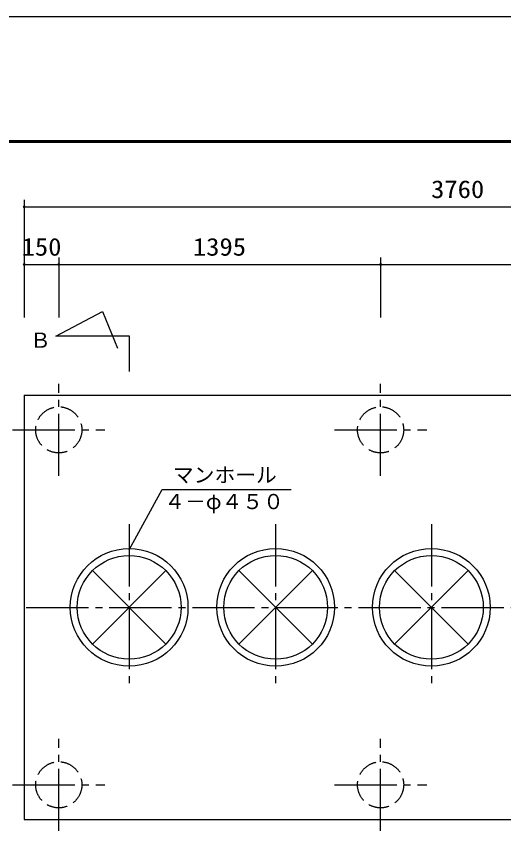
# Model space of a CAD drawing. Units: millimetres, scale not verified. Extents: x -8910 to 8910, y -6308 to 6308.
# Drawn here: x -6097 to -3985, y 2741 to 6308 of the extents above; entities that cross this region are included whole.
import ezdxf
from ezdxf.enums import TextEntityAlignment as Align

# ---------------------------------------------------------------- set-up
doc = ezdxf.new("R2010")
doc.units = ezdxf.units.MM
doc.header["$LTSCALE"] = 30
doc.linetypes.add('CHAIN2', pattern=[12, 9, -1, 1, -1])
doc.linetypes.add('DASHED3', pattern=[4, 3, -1])
for name, color, linetype, lineweight in [('0-1_製作', 5, 'Continuous', 25), ('0-2_08', 2, 'CHAIN2', 25), ('0-5_空気管', 3, 'Continuous', 25), ('0-6_機器', 2, 'Continuous', 25), ('0-B_図面枠', 7, 'Continuous', 25), ('0-C_Axis_waku', 7, 'Continuous', 25)]:
    doc.layers.add(name, color=color, linetype=linetype, lineweight=lineweight)
doc.styles.add('ＭＳ ゴシック', font='')
doc.styles.get('ＭＳ ゴシック').set_extended_font_data('MS Gothic')

msp = doc.modelspace()

# ---------------------------------------------------------------- linework, layer by layer
at = {"layer": '0-1_製作', "color": 2}
for p, q in [((-6063.24, 5511.39), (-6063.24, 5231.39)), ((-6063.24, 5261.39), (-6063.24, 5001.54)), ((-5913.24, 5261.39), (-5913.24, 5001.54)), ((-4518.24, 5261.39), (-4518.24, 5001.54))]:
    msp.add_line(p, q, dxfattribs=at)
at = {"layer": '0-1_製作'}
for points in [[(-6063.24, 5487.39), (-6069.24, 5481.39), (-6064, 5487.34)], [(-6063.24, 5487.39), (-6063.24, 5481.39), (-6069.24, 5481.39)], [(-6064, 5487.34), (-6069.24, 5481.39), (-6069.23, 5481.76)], [(-6063.24, 5481.39), (-6069.2, 5480.64), (-6069.24, 5481.39)], [(-6064, 5487.34), (-6069.23, 5481.76), (-6064.74, 5487.2)], [(-6064.74, 5487.2), (-6069.23, 5481.76), (-6069.14, 5482.51)], [(-6063.24, 5481.39), (-6069.06, 5479.9), (-6069.2, 5480.64)], [(-6064.74, 5487.2), (-6069.14, 5482.51), (-6065.45, 5486.97)], [(-6065.45, 5486.97), (-6069.14, 5482.51), (-6068.95, 5483.24)], [(-6063.24, 5481.39), (-6068.82, 5479.18), (-6069.06, 5479.9)], [(-6065.45, 5486.97), (-6068.95, 5483.24), (-6066.13, 5486.65)], [(-6066.13, 5486.65), (-6068.95, 5483.24), (-6068.67, 5483.94)], [(-6063.24, 5481.39), (-6068.5, 5478.5), (-6068.82, 5479.18)], [(-6066.13, 5486.65), (-6068.67, 5483.94), (-6066.77, 5486.24)], [(-6066.77, 5486.24), (-6068.67, 5483.94), (-6068.31, 5484.6)], [(-6063.24, 5481.39), (-6068.1, 5477.86), (-6068.5, 5478.5)], [(-6066.77, 5486.24), (-6068.31, 5484.6), (-6067.35, 5485.76)], [(-6067.35, 5485.76), (-6068.31, 5484.6), (-6067.87, 5485.21)], [(-6063.24, 5481.39), (-6067.62, 5477.28), (-6068.1, 5477.86)], [(-6063.24, 5481.39), (-6067.07, 5476.76), (-6067.62, 5477.28)], [(-6063.24, 5475.39), (-6067.07, 5476.76), (-6063.24, 5481.39)], [(-6063.24, 5475.39), (-6066.46, 5476.32), (-6067.07, 5476.76)], [(-6063.24, 5475.39), (-6065.8, 5475.96), (-6066.46, 5476.32)], [(-6063.24, 5475.39), (-6065.1, 5475.68), (-6065.8, 5475.96)], [(-6063.24, 5475.39), (-6064.37, 5475.49), (-6065.1, 5475.68)], [(-6063.24, 5475.39), (-6063.62, 5475.4), (-6064.37, 5475.49)], [(-6062.87, 5487.38), (-6063.24, 5481.39), (-6063.24, 5487.39)], [(-6062.12, 5487.28), (-6063.24, 5481.39), (-6062.87, 5487.38)], [(-6061.39, 5487.09), (-6063.24, 5481.39), (-6062.12, 5487.28)], [(-6060.69, 5486.82), (-6063.24, 5481.39), (-6061.39, 5487.09)], [(-6060.03, 5486.45), (-6063.24, 5481.39), (-6060.69, 5486.82)], [(-6059.42, 5486.01), (-6063.24, 5481.39), (-6060.03, 5486.45)], [(-6058.87, 5485.5), (-6063.24, 5481.39), (-6059.42, 5486.01)], [(-6058.87, 5485.5), (-6057.24, 5481.39), (-6063.24, 5481.39)], [(-6057.24, 5481.39), (-6063.24, 5475.39), (-6063.24, 5481.39)], [(-6057.24, 5481.39), (-6062.49, 5475.44), (-6063.24, 5475.39)], [(-6057.26, 5481.01), (-6062.49, 5475.44), (-6057.24, 5481.39)], [(-6057.26, 5481.01), (-6061.75, 5475.58), (-6062.49, 5475.44)], [(-6057.35, 5480.26), (-6061.75, 5475.58), (-6057.26, 5481.01)], [(-6057.35, 5480.26), (-6061.03, 5475.81), (-6061.75, 5475.58)], [(-6057.54, 5479.53), (-6061.03, 5475.81), (-6057.35, 5480.26)], [(-6057.54, 5479.53), (-6060.35, 5476.13), (-6061.03, 5475.81)], [(-6057.81, 5478.83), (-6060.35, 5476.13), (-6057.54, 5479.53)], [(-6057.81, 5478.83), (-6059.72, 5476.53), (-6060.35, 5476.13)], [(-6058.18, 5478.17), (-6059.72, 5476.53), (-6057.81, 5478.83)], [(-6058.18, 5478.17), (-6059.14, 5477.01), (-6059.72, 5476.53)], [(-6058.62, 5477.56), (-6059.14, 5477.01), (-6058.18, 5478.17)], [(-6058.39, 5484.91), (-6057.24, 5481.39), (-6058.87, 5485.5)], [(-6057.99, 5484.28), (-6057.24, 5481.39), (-6058.39, 5484.91)], [(-6057.66, 5483.6), (-6057.24, 5481.39), (-6057.99, 5484.28)], [(-6057.43, 5482.88), (-6057.24, 5481.39), (-6057.66, 5483.6)], [(-6057.29, 5482.14), (-6057.24, 5481.39), (-6057.43, 5482.88)], [(-6064, 5237.34), (-6069.24, 5231.39), (-6069.23, 5231.76)], [(-6064, 5237.34), (-6063.24, 5231.39), (-6069.24, 5231.39)], [(-6063.24, 5231.39), (-6069.2, 5230.64), (-6069.24, 5231.39)], [(-6064, 5237.34), (-6069.23, 5231.76), (-6064.74, 5237.2)], [(-6064.74, 5237.2), (-6069.23, 5231.76), (-6069.14, 5232.51)], [(-6063.24, 5231.39), (-6069.06, 5229.9), (-6069.2, 5230.64)], [(-6064.74, 5237.2), (-6069.14, 5232.51), (-6065.45, 5236.97)], [(-6065.45, 5236.97), (-6069.14, 5232.51), (-6068.95, 5233.24)], [(-6063.24, 5231.39), (-6068.82, 5229.18), (-6069.06, 5229.9)], [(-6065.45, 5236.97), (-6068.95, 5233.24), (-6066.13, 5236.65)], [(-6066.13, 5236.65), (-6068.95, 5233.24), (-6068.67, 5233.94)], [(-6063.24, 5231.39), (-6068.5, 5228.5), (-6068.82, 5229.18)], [(-6066.13, 5236.65), (-6068.67, 5233.94), (-6066.77, 5236.24)], [(-6066.77, 5236.24), (-6068.67, 5233.94), (-6068.31, 5234.6)], [(-6063.24, 5231.39), (-6068.1, 5227.86), (-6068.5, 5228.5)], [(-6066.77, 5236.24), (-6068.31, 5234.6), (-6067.35, 5235.76)], [(-6067.35, 5235.76), (-6068.31, 5234.6), (-6067.87, 5235.21)], [(-6063.24, 5231.39), (-6067.62, 5227.28), (-6068.1, 5227.86)], [(-6063.24, 5231.39), (-6067.07, 5226.76), (-6067.62, 5227.28)], [(-6063.24, 5225.39), (-6067.07, 5226.76), (-6063.24, 5231.39)], [(-6063.24, 5225.39), (-6066.46, 5226.32), (-6067.07, 5226.76)], [(-6063.24, 5225.39), (-6065.8, 5225.96), (-6066.46, 5226.32)], [(-6063.24, 5225.39), (-6065.1, 5225.68), (-6065.8, 5225.96)], [(-6063.24, 5225.39), (-6064.37, 5225.49), (-6065.1, 5225.68)], [(-6063.24, 5225.39), (-6063.62, 5225.4), (-6064.37, 5225.49)], [(-6063.24, 5237.39), (-6063.24, 5231.39), (-6064, 5237.34)], [(-6062.87, 5237.38), (-6063.24, 5231.39), (-6063.24, 5237.39)], [(-6062.12, 5237.28), (-6063.24, 5231.39), (-6062.87, 5237.38)], [(-6061.39, 5237.09), (-6063.24, 5231.39), (-6062.12, 5237.28)], [(-6060.69, 5236.82), (-6063.24, 5231.39), (-6061.39, 5237.09)], [(-6060.03, 5236.45), (-6063.24, 5231.39), (-6060.69, 5236.82)], [(-6059.42, 5236.01), (-6063.24, 5231.39), (-6060.03, 5236.45)], [(-6058.87, 5235.5), (-6063.24, 5231.39), (-6059.42, 5236.01)], [(-6058.87, 5235.5), (-6057.24, 5231.39), (-6063.24, 5231.39)], [(-6057.24, 5231.39), (-6063.24, 5225.39), (-6063.24, 5231.39)], [(-6057.24, 5231.39), (-6062.49, 5225.44), (-6063.24, 5225.39)], [(-6057.24, 5231.39), (-6061.75, 5225.58), (-6062.49, 5225.44)], [(-6057.26, 5231.01), (-6061.75, 5225.58), (-6057.24, 5231.39)], [(-6057.35, 5230.26), (-6061.75, 5225.58), (-6057.26, 5231.01)], [(-6057.35, 5230.26), (-6061.03, 5225.81), (-6061.75, 5225.58)], [(-6057.54, 5229.53), (-6061.03, 5225.81), (-6057.35, 5230.26)], [(-6057.54, 5229.53), (-6060.35, 5226.13), (-6061.03, 5225.81)], [(-6057.81, 5228.83), (-6060.35, 5226.13), (-6057.54, 5229.53)], [(-6057.81, 5228.83), (-6059.72, 5226.53), (-6060.35, 5226.13)], [(-6058.18, 5228.17), (-6059.72, 5226.53), (-6057.81, 5228.83)], [(-6058.18, 5228.17), (-6059.14, 5227.01), (-6059.72, 5226.53)], [(-6058.62, 5227.56), (-6059.14, 5227.01), (-6058.18, 5228.17)], [(-6058.39, 5234.91), (-6057.24, 5231.39), (-6058.87, 5235.5)], [(-6057.99, 5234.28), (-6057.24, 5231.39), (-6058.39, 5234.91)], [(-6057.66, 5233.6), (-6057.24, 5231.39), (-6057.99, 5234.28)], [(-6057.43, 5232.88), (-6057.24, 5231.39), (-6057.66, 5233.6)], [(-6057.29, 5232.14), (-6057.24, 5231.39), (-6057.43, 5232.88)], [(-5913.24, 5237.39), (-5919.24, 5231.39), (-5914, 5237.34)], [(-5913.24, 5237.39), (-5913.24, 5231.39), (-5919.24, 5231.39)], [(-5914, 5237.34), (-5919.24, 5231.39), (-5919.23, 5231.76)], [(-5913.24, 5231.39), (-5919.2, 5230.64), (-5919.24, 5231.39)], [(-5914, 5237.34), (-5919.23, 5231.76), (-5914.74, 5237.2)], [(-5914.74, 5237.2), (-5919.23, 5231.76), (-5919.14, 5232.51)], [(-5913.24, 5231.39), (-5919.06, 5229.9), (-5919.2, 5230.64)], [(-5914.74, 5237.2), (-5919.14, 5232.51), (-5915.45, 5236.97)], [(-5915.45, 5236.97), (-5919.14, 5232.51), (-5918.95, 5233.24)], [(-5913.24, 5231.39), (-5918.82, 5229.18), (-5919.06, 5229.9)], [(-5915.45, 5236.97), (-5918.95, 5233.24), (-5916.13, 5236.65)], [(-5916.13, 5236.65), (-5918.95, 5233.24), (-5918.67, 5233.94)], [(-5913.24, 5231.39), (-5918.5, 5228.5), (-5918.82, 5229.18)], [(-5916.13, 5236.65), (-5918.67, 5233.94), (-5916.77, 5236.24)], [(-5916.77, 5236.24), (-5918.67, 5233.94), (-5918.31, 5234.6)], [(-5913.24, 5231.39), (-5918.1, 5227.86), (-5918.5, 5228.5)], [(-5916.77, 5236.24), (-5918.31, 5234.6), (-5917.35, 5235.76)], [(-5917.35, 5235.76), (-5918.31, 5234.6), (-5917.87, 5235.21)], [(-5913.24, 5231.39), (-5917.62, 5227.28), (-5918.1, 5227.86)], [(-5913.24, 5231.39), (-5917.07, 5226.76), (-5917.62, 5227.28)], [(-5913.24, 5225.39), (-5917.07, 5226.76), (-5913.24, 5231.39)], [(-5913.24, 5225.39), (-5916.46, 5226.32), (-5917.07, 5226.76)], [(-5913.24, 5225.39), (-5915.8, 5225.96), (-5916.46, 5226.32)], [(-5913.24, 5225.39), (-5915.1, 5225.68), (-5915.8, 5225.96)], [(-5913.24, 5225.39), (-5914.37, 5225.49), (-5915.1, 5225.68)], [(-5913.24, 5225.39), (-5913.62, 5225.4), (-5914.37, 5225.49)], [(-5912.87, 5237.38), (-5913.24, 5231.39), (-5913.24, 5237.39)], [(-5912.12, 5237.28), (-5913.24, 5231.39), (-5912.87, 5237.38)], [(-5911.39, 5237.09), (-5913.24, 5231.39), (-5912.12, 5237.28)], [(-5910.69, 5236.82), (-5913.24, 5231.39), (-5911.39, 5237.09)], [(-5910.03, 5236.45), (-5913.24, 5231.39), (-5910.69, 5236.82)], [(-5909.42, 5236.01), (-5913.24, 5231.39), (-5910.03, 5236.45)], [(-5908.87, 5235.5), (-5913.24, 5231.39), (-5909.42, 5236.01)], [(-5908.87, 5235.5), (-5907.24, 5231.39), (-5913.24, 5231.39)], [(-5907.24, 5231.39), (-5913.24, 5225.39), (-5913.24, 5231.39)], [(-5907.24, 5231.39), (-5912.49, 5225.44), (-5913.24, 5225.39)], [(-5907.26, 5231.01), (-5912.49, 5225.44), (-5907.24, 5231.39)], [(-5907.26, 5231.01), (-5911.75, 5225.58), (-5912.49, 5225.44)], [(-5907.35, 5230.26), (-5911.75, 5225.58), (-5907.26, 5231.01)], [(-5907.35, 5230.26), (-5911.03, 5225.81), (-5911.75, 5225.58)], [(-5907.54, 5229.53), (-5911.03, 5225.81), (-5907.35, 5230.26)], [(-5907.54, 5229.53), (-5910.35, 5226.13), (-5911.03, 5225.81)], [(-5907.81, 5228.83), (-5910.35, 5226.13), (-5907.54, 5229.53)], [(-5907.81, 5228.83), (-5909.72, 5226.53), (-5910.35, 5226.13)], [(-5908.18, 5228.17), (-5909.72, 5226.53), (-5907.81, 5228.83)], [(-5908.18, 5228.17), (-5909.14, 5227.01), (-5909.72, 5226.53)], [(-5908.62, 5227.56), (-5909.14, 5227.01), (-5908.18, 5228.17)], [(-5908.39, 5234.91), (-5907.24, 5231.39), (-5908.87, 5235.5)], [(-5907.99, 5234.28), (-5907.24, 5231.39), (-5908.39, 5234.91)], [(-5907.66, 5233.6), (-5907.24, 5231.39), (-5907.99, 5234.28)], [(-5907.43, 5232.88), (-5907.24, 5231.39), (-5907.66, 5233.6)], [(-5907.29, 5232.14), (-5907.24, 5231.39), (-5907.43, 5232.88)], [(-4518.24, 5231.39), (-4524.24, 5231.39), (-4524.23, 5231.76)], [(-4518.24, 5231.39), (-4524.2, 5230.64), (-4524.24, 5231.39)], [(-4518.24, 5237.39), (-4524.23, 5231.76), (-4524.14, 5232.51)], [(-4518.24, 5231.39), (-4524.23, 5231.76), (-4518.24, 5237.39)], [(-4518.24, 5231.39), (-4524.06, 5229.9), (-4524.2, 5230.64)], [(-4518.24, 5237.39), (-4524.14, 5232.51), (-4519, 5237.34)], [(-4519, 5237.34), (-4524.14, 5232.51), (-4523.95, 5233.24)], [(-4518.24, 5231.39), (-4523.82, 5229.18), (-4524.06, 5229.9)], [(-4519, 5237.34), (-4523.95, 5233.24), (-4519.74, 5237.2)], [(-4519.74, 5237.2), (-4523.95, 5233.24), (-4523.67, 5233.94)], [(-4518.24, 5231.39), (-4523.5, 5228.5), (-4523.82, 5229.18)], [(-4519.74, 5237.2), (-4523.67, 5233.94), (-4520.45, 5236.97)], [(-4520.45, 5236.97), (-4523.67, 5233.94), (-4523.31, 5234.6)], [(-4518.24, 5231.39), (-4523.1, 5227.86), (-4523.5, 5228.5)], [(-4520.45, 5236.97), (-4523.31, 5234.6), (-4521.13, 5236.65)], [(-4521.13, 5236.65), (-4523.31, 5234.6), (-4522.87, 5235.21)], [(-4518.24, 5231.39), (-4522.62, 5227.28), (-4523.1, 5227.86)], [(-4521.13, 5236.65), (-4522.87, 5235.21), (-4521.77, 5236.24)], [(-4521.77, 5236.24), (-4522.87, 5235.21), (-4522.35, 5235.76)], [(-4518.24, 5225.39), (-4522.62, 5227.28), (-4518.24, 5231.39)], [(-4518.24, 5225.39), (-4522.07, 5226.76), (-4522.62, 5227.28)], [(-4518.24, 5225.39), (-4521.46, 5226.32), (-4522.07, 5226.76)], [(-4518.24, 5225.39), (-4520.8, 5225.96), (-4521.46, 5226.32)], [(-4518.24, 5225.39), (-4520.1, 5225.68), (-4520.8, 5225.96)], [(-4518.24, 5225.39), (-4519.37, 5225.49), (-4520.1, 5225.68)], [(-4518.24, 5225.39), (-4518.62, 5225.4), (-4519.37, 5225.49)], [(-4517.87, 5237.38), (-4518.24, 5231.39), (-4518.24, 5237.39)], [(-4517.12, 5237.28), (-4518.24, 5231.39), (-4517.87, 5237.38)], [(-4516.39, 5237.09), (-4518.24, 5231.39), (-4517.12, 5237.28)], [(-4515.69, 5236.82), (-4518.24, 5231.39), (-4516.39, 5237.09)], [(-4515.03, 5236.45), (-4518.24, 5231.39), (-4515.69, 5236.82)], [(-4514.42, 5236.01), (-4518.24, 5231.39), (-4515.03, 5236.45)], [(-4513.87, 5235.5), (-4518.24, 5231.39), (-4514.42, 5236.01)], [(-4513.39, 5234.91), (-4518.24, 5231.39), (-4513.87, 5235.5)], [(-4513.39, 5234.91), (-4512.24, 5231.39), (-4518.24, 5231.39)], [(-4512.24, 5231.39), (-4518.24, 5225.39), (-4518.24, 5231.39)], [(-4512.26, 5231.01), (-4518.24, 5225.39), (-4512.24, 5231.39)], [(-4512.35, 5230.26), (-4518.24, 5225.39), (-4512.26, 5231.01)], [(-4512.35, 5230.26), (-4517.49, 5225.44), (-4518.24, 5225.39)], [(-4512.54, 5229.53), (-4517.49, 5225.44), (-4512.35, 5230.26)], [(-4512.54, 5229.53), (-4516.75, 5225.58), (-4517.49, 5225.44)], [(-4512.81, 5228.83), (-4516.75, 5225.58), (-4512.54, 5229.53)], [(-4512.81, 5228.83), (-4516.03, 5225.81), (-4516.75, 5225.58)], [(-4513.18, 5228.17), (-4516.03, 5225.81), (-4512.81, 5228.83)], [(-4513.18, 5228.17), (-4515.35, 5226.13), (-4516.03, 5225.81)], [(-4513.62, 5227.56), (-4515.35, 5226.13), (-4513.18, 5228.17)], [(-4513.62, 5227.56), (-4514.72, 5226.53), (-4515.35, 5226.13)], [(-4514.14, 5227.01), (-4514.72, 5226.53), (-4513.62, 5227.56)], [(-4512.99, 5234.28), (-4512.24, 5231.39), (-4513.39, 5234.91)], [(-4512.66, 5233.6), (-4512.24, 5231.39), (-4512.99, 5234.28)], [(-4512.43, 5232.88), (-4512.24, 5231.39), (-4512.66, 5233.6)], [(-4512.29, 5232.14), (-4512.24, 5231.39), (-4512.43, 5232.88)]]:
    msp.add_solid(points, dxfattribs=at)
at = {"layer": '0-2_08'}
for p, q in [((-5913.24, 4313.81), (-5913.24, 4713.81)), ((-4518.24, 4313.81), (-4518.24, 4713.81)), ((-6113.24, 4513.81), (-5713.24, 4513.81)), ((-4718.24, 4513.81), (-4318.24, 4513.81)), ((-5913.24, 2773.81), (-5913.24, 3173.81)), ((-4518.24, 2773.81), (-4518.24, 3173.81)), ((-6113.24, 2973.81), (-5713.24, 2973.81)), ((-4718.24, 2973.81), (-4318.24, 2973.81))]:
    msp.add_line(p, q, dxfattribs=at)
at = {"layer": '0-2_08', "linetype": 'DASHED3'}
for centre in [(-5913.24, 4513.81), (-4518.24, 4513.81), (-5913.24, 2973.81), (-4518.24, 2973.81)]:
    msp.add_circle(centre, 100, dxfattribs=at)
at = {"layer": '0-5_空気管', "color": 2}
for p, q in [((-6063.24, 5481.39), (-2303.22, 5481.39)), ((-6063.24, 5231.39), (-5913.24, 5231.39)), ((-5913.24, 5231.39), (-4518.24, 5231.39)), ((-4518.24, 5231.39), (-3123.24, 5231.39))]:
    msp.add_line(p, q, dxfattribs=at)
at = {"layer": '0-5_空気管'}
for p, q in [((-5926.75, 4921.02), (-5723.09, 5027.35)), ((-5723.09, 5027.35), (-5659.12, 4867.74)), ((-5606.75, 4921.02), (-5926.75, 4921.02)), ((-5606.75, 4766.66), (-5606.75, 4921.02)), ((-5608.23, 3993.81), (-5465.02, 4255.05)), ((-5465.02, 4255.05), (-4905.43, 4255.05)), ((-5767.33, 3902.91), (-5449.13, 3584.71)), ((-5767.32, 3584.71), (-5449.13, 3902.91)), ((-5132.32, 3902.91), (-4814.13, 3584.71)), ((-5132.32, 3584.71), (-4814.13, 3902.91)), ((-4457.32, 3902.91), (-4139.13, 3584.71)), ((-4457.32, 3584.71), (-4139.13, 3902.91))]:
    msp.add_line(p, q, dxfattribs=at)
at = {"layer": '0-5_空気管', "linetype": 'CHAIN2'}
for p, q in [((-5608.23, 4104.92), (-5608.23, 3394.44)), ((-4973.23, 4104.92), (-4973.23, 3394.44)), ((-4298.23, 4104.92), (-4298.23, 3394.44)), ((-6054.28, 3743.81), (-2224.1, 3743.81))]:
    msp.add_line(p, q, dxfattribs=at)
at = {"layer": '0-5_空気管'}
for centre, radius in [((-5608.23, 3743.81), 255), ((-4973.22, 3743.81), 255), ((-4298.22, 3743.81), 255), ((-5608.23, 3743.81), 225), ((-4973.22, 3743.81), 225), ((-4298.22, 3743.81), 225)]:
    msp.add_circle(centre, radius, dxfattribs=at)
at = {"layer": '0-6_機器'}
msp.add_line((-6063.23, 4663.81), (-2303.22, 4663.81), dxfattribs=at)
msp.add_lwpolyline([(-6063.23, 4663.81), (-6063.23, 2823.81), (-2303.22, 2823.81)], dxfattribs=at)
at = {"layer": '0-B_図面枠'}
msp.add_lwpolyline([(-8910, -6307.5), (-8910, 6307.5), (8910, 6307.5), (8910, -6307.5)], close=True, dxfattribs=at)
at = {"layer": '0-C_Axis_waku'}
for p, q in [((-7778.4, 5769.9), (8408.4, 5769.9)), ((-7777.8, 5769.3), (8407.8, 5769.3)), ((-7777.2, 5768.7), (8407.2, 5768.7)), ((-7776.6, 5768.1), (8406.6, 5768.1)), ((-7776, 5767.5), (8406, 5767.5)), ((-7775.4, 5766.9), (8405.4, 5766.9)), ((-7774.8, 5766.3), (8404.8, 5766.3)), ((-7774.2, 5765.7), (8404.2, 5765.7)), ((-7773.6, 5765.1), (8403.6, 5765.1)), ((-7773, 5764.5), (8403, 5764.5)), ((-7772.4, 5763.9), (8402.4, 5763.9)), ((-7771.8, 5763.3), (8401.8, 5763.3)), ((-7771.2, 5762.7), (8401.2, 5762.7)), ((-7770.6, 5762.1), (8400.6, 5762.1)), ((-7770, 5761.5), (8400, 5761.5))]:
    msp.add_line(p, q, dxfattribs=at)

# ---------------------------------------------------------------- texts
at = {"layer": '0-1_製作', "color": 4, "style": 'ＭＳ ゴシック', "width": 1.1}
for s, p in [('3760', (-4299.48, 5496.39)), ('150', (-6074.49, 5246.39)), ('1395', (-5331.99, 5246.39))]:
    msp.add_text(s, height=76.98, dxfattribs=at).set_placement(p, align=Align.BOTTOM_LEFT)
at = {"layer": '0-5_空気管', "color": 4, "style": 'ＭＳ ゴシック'}
for s, p in [('Ｂ', (-6038.1, 4850.18)), ('マンホール', (-5418.46, 4265.6)), ('４－φ４５０', (-5455.73, 4150.05))]:
    msp.add_text(s, height=65.98, dxfattribs=at).set_placement(p, align=Align.BOTTOM_LEFT)

doc.saveas('drawing.dxf')
